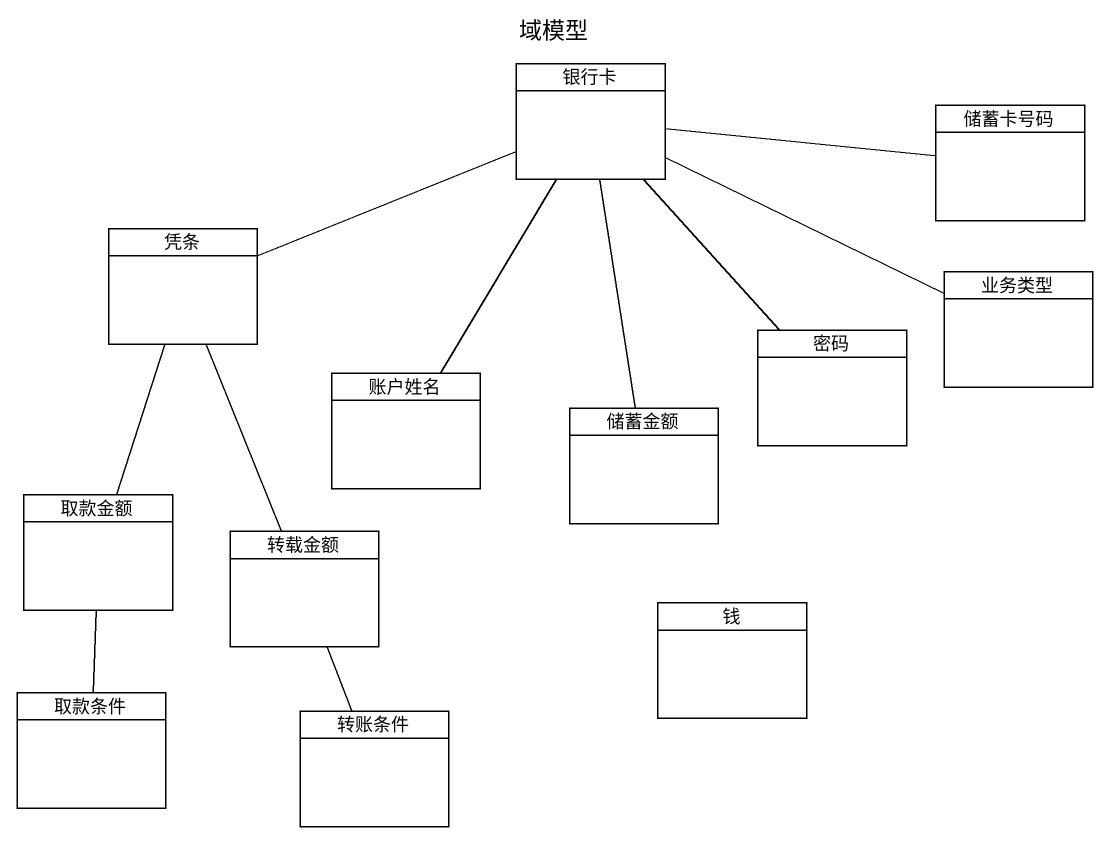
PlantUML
@startuml
title 域模型
hide circle
hide empty members
class 银行卡
class 储蓄卡号码
class 凭条
class 业务类型
class 账户姓名
class 密码
class 储蓄金额
class 取款金额
class 转载金额
class 钱
class 取款条件
class 转账条件
银行卡 -right- 储蓄卡号码
银行卡 -left- 凭条
银行卡 -right- 业务类型
银行卡 -- 账户姓名
银行卡 -- 密码
银行卡 -- 储蓄金额
凭条 -- 取款金额
凭条 -- 转载金额
取款金额 -- 取款条件
转载金额 -- 转账条件
@enduml
